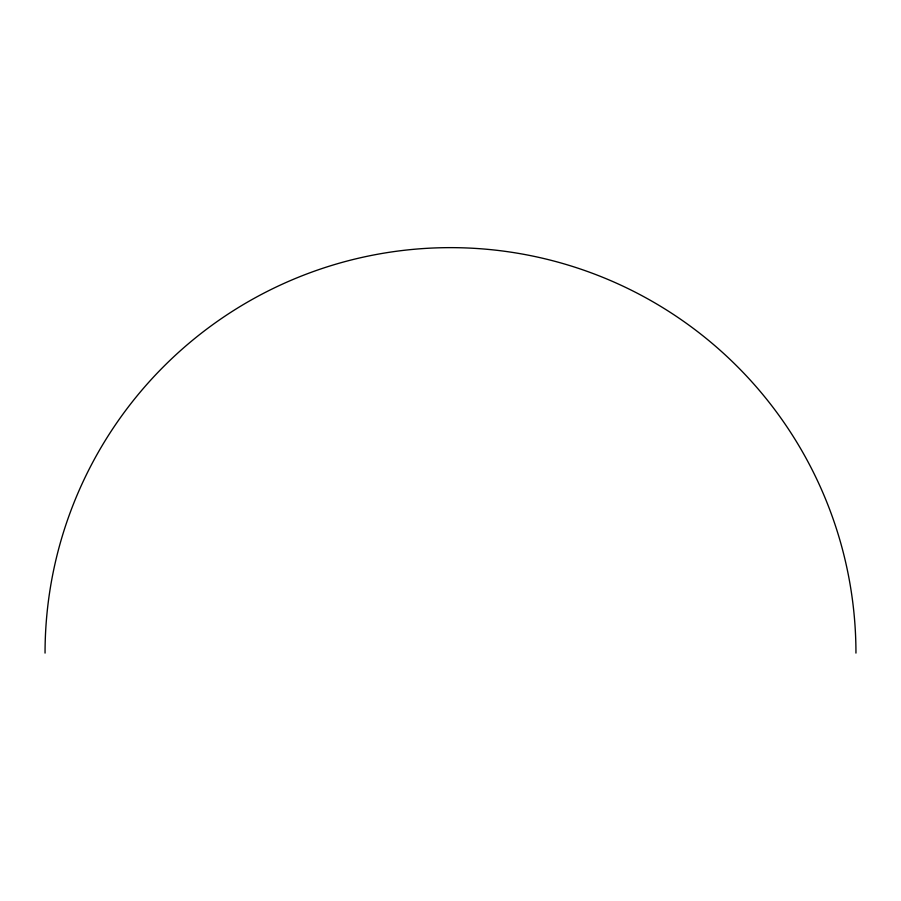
<?xml version="1.0" encoding="UTF-8"?>
<svg xmlns="http://www.w3.org/2000/svg" width="901" height="901" viewBox="0 0 901 901"><rect width="100%" height="100%" fill="white"/><g stroke="black" fill="none" stroke-linecap="round" stroke-linejoin="round"><path stroke-width="1.35" d="M45.05 653.09A405.45 405.45 0 0 1 450.5 247.64A405.45 405.45 0 0 1 855.95 653.09"/></g></svg>
